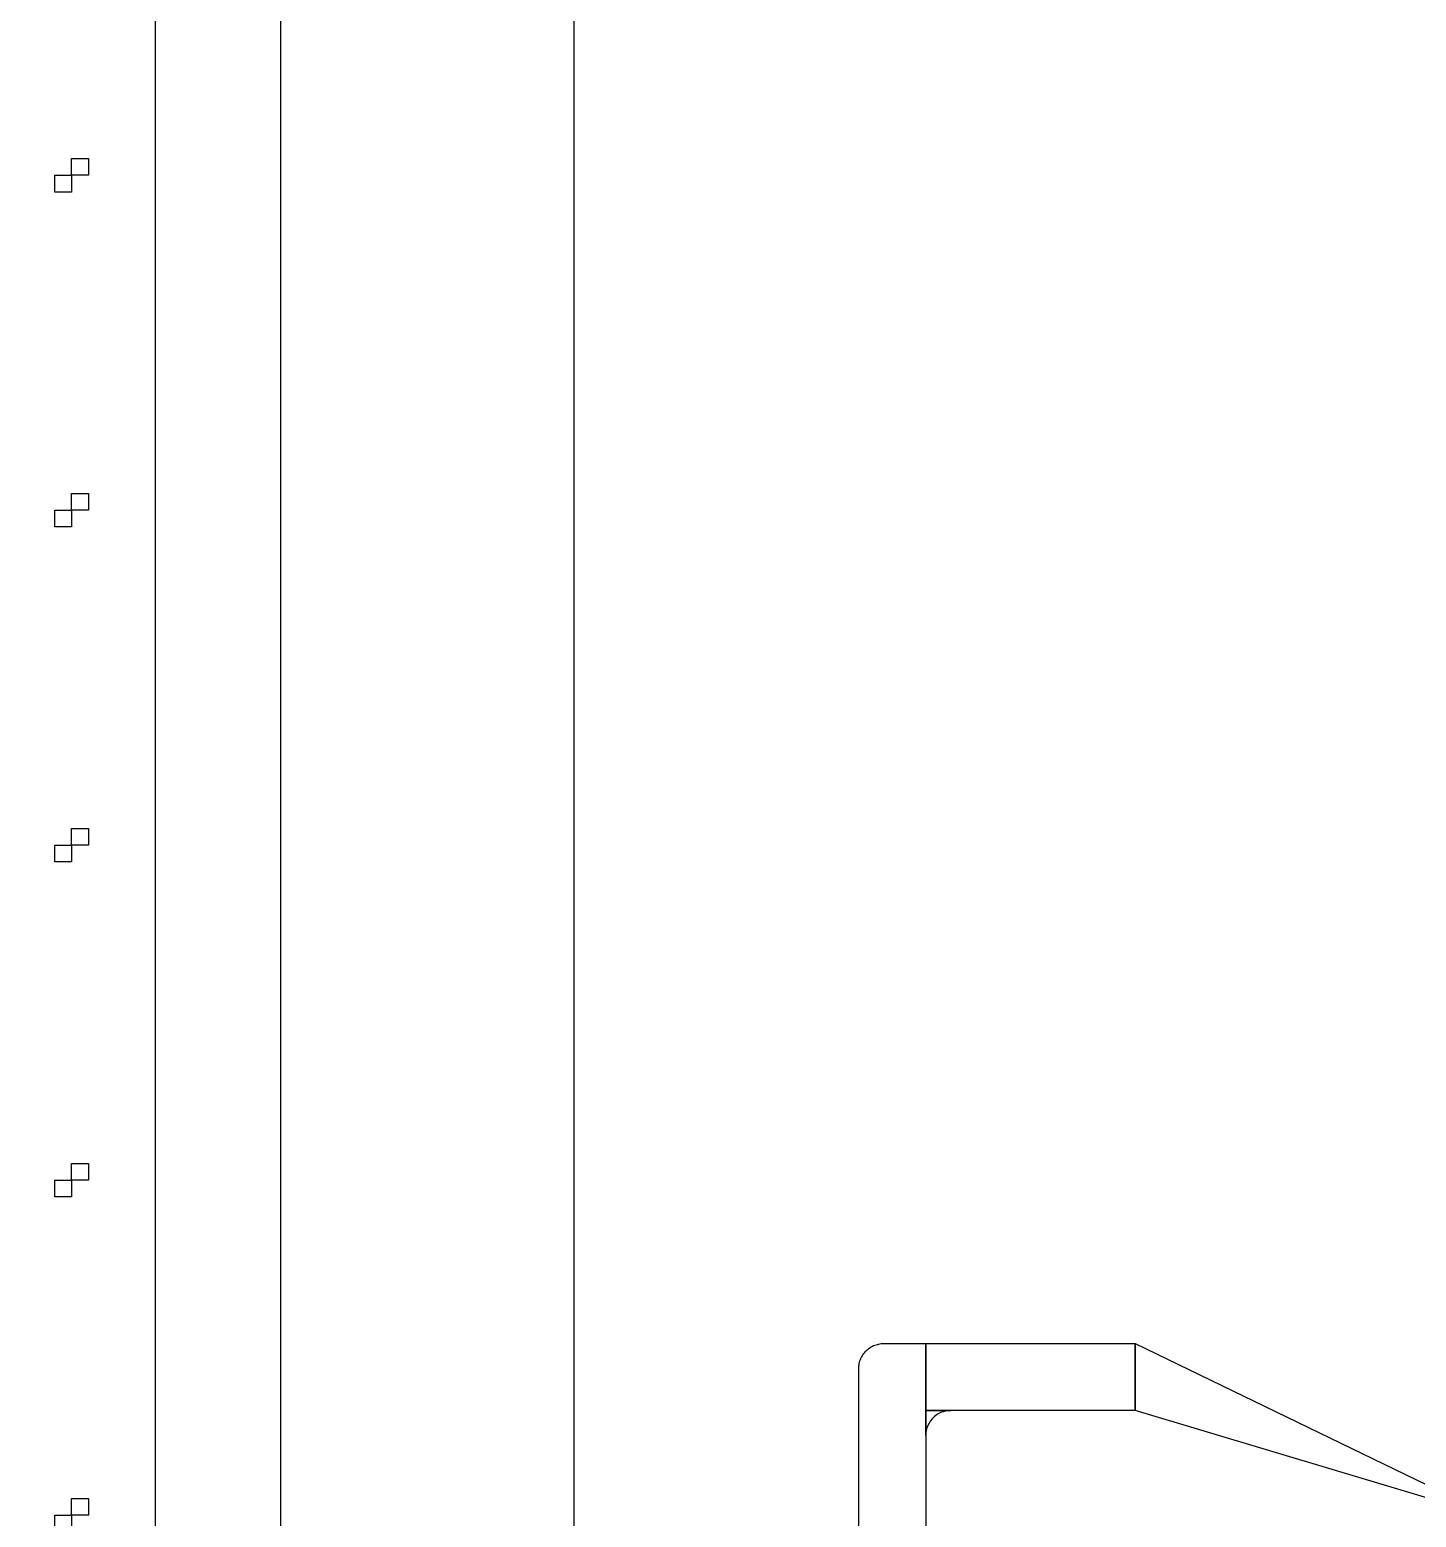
# Model space of a CAD drawing. Extents: x -50000 to 50000, y -50000 to 50000.
# Drawn here: x -14450 to -12794, y -25202 to -23426 of the extents above; entities that cross this region are included whole.
import ezdxf

# ---------------------------------------------------------------- set-up
doc = ezdxf.new("R2010")
doc.units = 0
for name, color, linetype in [('BUSMAIN', 4, 'CONTINUOUS'), ('FRAME', 14, 'CONTINUOUS'), ('XOR', 5, 'CONTINUOUS'), ('XOR3', 15, 'CONTINUOUS')]:
    doc.layers.add(name, color=color, linetype=linetype)

# ---------------------------------------------------------------- blocks, each defined once
blk = doc.blocks.new('CHIP_QSEARCH')
at = {"layer": 'BUSMAIN'}
blk.add_lwpolyline([(840, 3325), (840, 3675), (840.041, 3676.57), (840.164, 3678.136), (840.369, 3679.693), (840.656, 3681.237), (841.022, 3682.765), (841.468, 3684.271), (841.993, 3685.751), (842.594, 3687.202), (843.27, 3688.62), (844.019, 3690), (844.84, 3691.339), (845.729, 3692.634), (846.686, 3693.88), (847.706, 3695.074), (848.787, 3696.213), (849.926, 3697.294), (851.12, 3698.314), (852.366, 3699.271), (853.661, 3700.16), (855, 3700.981), (856.38, 3701.73), (857.798, 3702.406), (859.249, 3703.007), (860.729, 3703.532), (862.235, 3703.978), (863.763, 3704.344), (865.307, 3704.631), (866.864, 3704.836), (868.43, 3704.959), (870, 3705), (920, 3705), (920, 3295)], dxfattribs=at)
for points in [[(920, 3625), (920, 3705), (1170, 3705), (1170, 3625)], [(1570, 3505), (1170, 3625), (1170, 3705), (1570, 3511)], [(920, 3595), (920, 3625), (950, 3625), (946.864, 3624.836), (943.763, 3624.344), (940.729, 3623.532), (937.798, 3622.406), (935, 3620.981), (932.366, 3619.271), (929.926, 3617.294), (927.706, 3615.074), (925.729, 3612.634), (924.019, 3610), (922.594, 3607.202), (921.468, 3604.271), (920.656, 3601.237), (920.164, 3598.136)]]:
    blk.add_lwpolyline(points, close=True, dxfattribs=at)
at = {"layer": 'FRAME'}
for points in [[(0, 0), (0, 7000), (7000, 7000), (7000, 0)], [(500, 500), (500, 6500), (6500, 6500), (6500, 500)]]:
    blk.add_lwpolyline(points, close=True, dxfattribs=at)
at = {"layer": 'XOR3'}
blk.add_lwpolyline([(150, 150), (150, 6850), (6850, 6850), (6850, 150)], close=True, dxfattribs=at)
blk = doc.blocks.new('DICINGBORDER')
at = {"layer": 'XOR'}
for points in [[(0, 5200), (0, 5220), (20, 5220), (20, 5200)], [(7180, 5180), (7180, 5200), (7200, 5200), (7200, 5180)], [(0, 4800), (0, 4820), (20, 4820), (20, 4800)], [(7180, 4780), (7180, 4800), (7200, 4800), (7200, 4780)], [(0, 4400), (0, 4420), (20, 4420), (20, 4400)], [(7180, 4380), (7180, 4400), (7200, 4400), (7200, 4380)], [(0, 4000), (0, 4020), (20, 4020), (20, 4000)], [(7180, 3980), (7180, 4000), (7200, 4000), (7200, 3980)], [(0, 3600), (0, 3620), (20, 3620), (20, 3600)], [(7180, 3580), (7180, 3600), (7200, 3600), (7200, 3580)]]:
    blk.add_lwpolyline(points, close=True, dxfattribs=at)

msp = doc.modelspace()

# ---------------------------------------------------------------- linework, layer by layer
at = {"layer": 'FRAME'}
for radius in [50000, 49000]:
    msp.add_circle((0, 0), radius, dxfattribs=at)

# ---------------------------------------------------------------- block references
for name, p in [('DICINGBORDER', (-21600, -28800)), ('DICINGBORDER', (-14400, -28800)), ('CHIP_QSEARCH', (-14300, -28700))]:
    msp.add_blockref(name, p)

doc.saveas('drawing.dxf')
